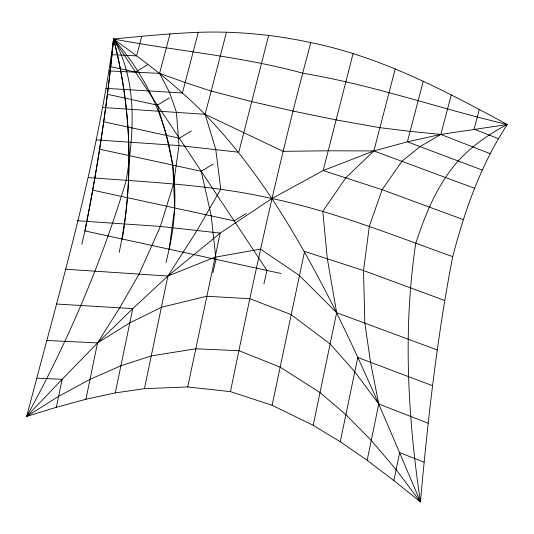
<?xml version="1.0" encoding="UTF-8"?>
<svg xmlns="http://www.w3.org/2000/svg" width="534" height="534" viewBox="0 0 534 534"><rect width="100%" height="100%" fill="white"/><g stroke="black" fill="none" stroke-linecap="round" stroke-linejoin="round"><path stroke-width="0.8" d="M280.971 273.495L84.919 230.922C97.669 167.489 107.381 103.436 113.568 39.022C138.166 81.962 133.747 133.647 126.231 180.545C101.567 262.414 67.958 341.533 26.7 416.4L58.627 396.355L90.032 379.327L120.898 365.79L151.255 355.924L195.731 348.789L239.052 350.725L280.103 367.112L319.993 392.563L345.885 414.644L371.264 440.396L396.115 469.633L420.432 501.9C407.736 416.48 402.856 329.118 415.739 243.411C425.404 213.934 437.366 184.417 458.205 160.934C472.156 145.822 489.091 133.947 507.3 124.515C438.921 108.435 372.385 84.793 302.925 73.238C240.887 56.157 176.58 51.044 113.568 39.022C96.387 167.209 59.241 291.511 26.7 416.4L56.384 407.275L85.921 399.245L115.284 392.891L144.434 388.679L187.741 386.956L230.461 391.642L272.113 405.279L313.178 425.318L340.271 441.745L367.158 460.315L393.865 480.56L420.432 501.9C427.821 419.764 436.959 337.662 452.712 256.66C464.767 210.436 480.834 164.626 507.3 124.515C444.829 90.713 381.089 56.811 310.808 42.607C273.869 34.603 236.068 31.012 198.281 32.32C169.966 33.462 141.764 36.245 113.568 39.022A2039.119 1956.155 3.9 0 1 84.919 230.922L81.842 244.312M119.162 252.415C134.261 182.194 131.491 108.482 113.568 39.022C137.178 56.15 160.794 73.338 182.408 92.976C217.251 123.594 246.114 160.16 271.899 198.548C333.837 293.086 376.417 398.291 420.432 501.9M166.034 262.594L169.118 249.204L174.731 207.966L172.796 165.093L166.414 135.409L157.403 105.145L107.421 94.291M56.384 407.275L62.131 379.334L97.522 342.915L132.772 308.619L167.896 276.038L220.188 233.098L271.899 198.548L323.17 170.553L373.867 150.942L407.395 141.83L440.81 134.428L507.3 124.515M393.865 480.56L399.619 452.618L424.116 462.184M85.921 399.245L97.522 342.915L119.729 307.731L139.18 273.862L160.374 226.436L173.59 183.636L178.983 145.568L176.407 112.127L169.371 92.082L159.573 73.358L170.026 33.869M115.284 392.891L132.772 308.619L56.364 304.013M340.271 441.745L357.76 357.473L432.553 385.702M367.158 460.315L378.76 403.984L370.536 362.192L364.815 322.856L363.521 270.544L369.354 226.142L382.137 189.677L402.042 161.121L420.178 146.543L440.81 134.428L451.263 94.939M144.434 388.679L167.896 276.038L197.153 230.294L220.776 189.149L215.769 149.427L205.129 114.303L226.516 32.1M187.741 386.956L220.188 233.098L160.374 226.436L77.557 220.756M272.113 405.279L304.56 251.414L363.521 270.544L444.682 300.468M313.178 425.318L336.64 312.677L327.295 258.549L322.796 211.304L345.912 177.682L373.867 150.942L395.26 68.746M230.461 391.642C254.364 274.656 279.703 157.924 310.808 42.607M212.906 272.774L215.99 259.384L211.237 215.896L201.245 171.274L99.604 149.2M263.916 283.848L267 270.458L113.568 39.022A515.517 494.544 3.9 0 1 122.246 239.025M268.742 35.077L238.798 152.23L178.983 145.568L96.173 139.888M353.114 53.4L323.17 170.553L382.137 189.677L463.298 219.601M198.281 32.32L182.408 92.976L105.999 88.37M423.275 81.175L407.395 141.83L482.195 170.052M141.777 36.299L136.591 55.863L111.526 54.668M479.258 109.577L474.079 129.148L498.576 138.713M26.7 416.4L62.131 379.334L37.066 378.139M147.544 64.761L135.489 72.083L110.705 66.703M157.403 105.145L169.465 97.822M191.386 130.883L179.324 138.206L103.723 121.792M201.245 171.274L213.3 163.951M246.181 213.54L234.119 220.862L92.742 190.164M109.009 70.922L159.573 73.358L185.124 82.51L211.13 91.04L251.481 101.54L293.066 111.072L335.853 119.856L379.874 127.679L410.119 131.364L440.81 134.428L490.225 153.699M46.965 340.485L97.522 342.915L129.789 322.903L161.348 307.304L206.658 296.257L249.872 298.706L291.03 314.573L330.092 343.943L354.783 371.757L378.76 403.984L428.175 423.262M102.448 107.454L205.129 114.303L283.04 151.336L328.076 150.782L373.867 150.942L474.472 188.235M65.221 269.189L167.896 276.038L214.988 257.194L260.532 249.118L299.36 275.517L336.64 312.677L437.246 349.97M88.557 177.588C149.921 182.254 211.671 184.804 271.899 198.548C334.124 211.504 393.117 235.234 452.712 256.66M113.568 39.022A252.756 242.469 3.9 0 1 169.118 249.204"/></g></svg>
